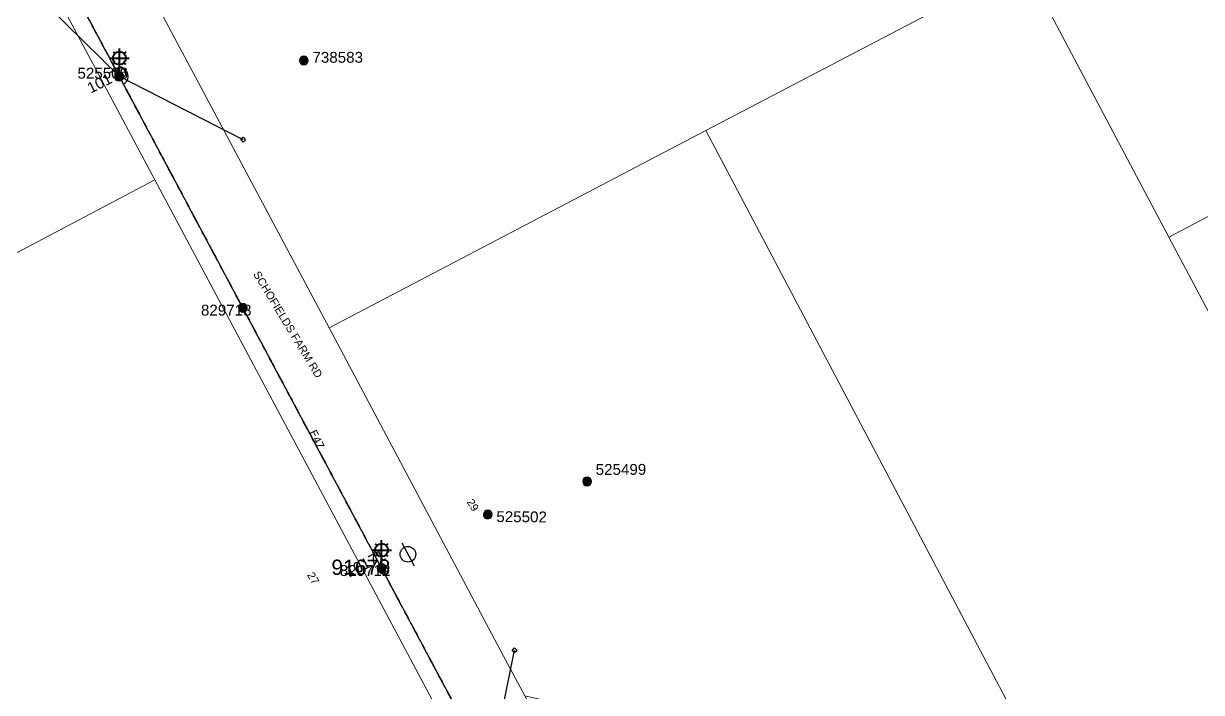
# Model space of a CAD drawing. Header units: metres. Extents: x 301589 to 305563, y 6268713 to 6270518.
# Drawn here: x 303727.4 to 303999, y 6269431.4 to 6269585.6 of the extents above; entities that cross this region are included whole.
import ezdxf
from ezdxf.enums import TextEntityAlignment as Align

# ---------------------------------------------------------------- set-up
doc = ezdxf.new("R2010")
doc.units = ezdxf.units.M
doc.linetypes.add('Cable Exist OH', pattern=[1, 1, 0])
doc.layers.get('0').update_dxf_attribs({"color": 6})
doc.layers.add('Cadastre Land Parcels_SP_EXT', color=7, linetype='Continuous', lineweight=5)
doc.layers.add('Cadastre Roads_SP_EXT', color=9, linetype='Continuous', lineweight=5)
for name, color, linetype in [('Equip_SP_HV_EXT', 7, 'Continuous'), ('Equip_SP_SL_EXT', 7, 'Continuous'), ('Mains_HV_EXT', 1, 'Continuous'), ('Mains_LV_EXT', 5, 'Continuous'), ('Mains_SL_EXT', 3, 'Continuous'), ('Services_SP_EXT', 7, 'Continuous'), ('SupportsOH_SP_TR_HV_LV_SL_EXT', 7, 'Continuous')]:
    doc.layers.add(name, color=color, linetype=linetype)
doc.styles.add('HVSW_LABEL', font='arial.ttf')
doc.styles.add('iecARIAL', font='arial.ttf', dxfattribs={"height": 2})
doc.styles.add('POLE_LABEL', font='arial.ttf')
doc.styles.get("Standard").update_dxf_attribs({"font": 'arial.ttf'})

# ---------------------------------------------------------------- blocks, each defined once
blk = doc.blocks.new('SL_LANTERN_EXT')
at = {"lineweight": 40}
for p, q in [((-1.46, 5.68), (-1.06, 5.28)), ((0, 1.97), (0, 6.47)), ((1.46, 5.68), (1.06, 5.28)), ((-2.25, 4.22), (2.25, 4.22)), ((-1.46, 2.76), (-1.06, 3.16)), ((0, 0), (0, 2.72)), ((1.46, 2.76), (1.06, 3.16))]:
    blk.add_line(p, q, dxfattribs=at)
blk.add_circle((0, 4.22), 1.5, dxfattribs=at)
at = {"style": 'iecARIAL', "flags": 8}
blk.add_attdef('ASSET_NUM', (1.5, 1.5), '', height=2.5, dxfattribs=at)
for tag, p, height, flags in [('OPERATING_VOLTAGE', (0.98, -1.65), 0.2, 9), ('ORIENTATION', (0.98, -1.85), 0.2, 9), ('OWNED_BY', (0.98, -2.05), 0.2, 9), ('STATE', (0.98, -2.25), 0.2, 9), ('CONSTRUCTED_VOLTAGE', (0.98, -0.65), 0.2, 9), ('CONTROL_TYPE', (0.98, -0.85), 0.2, 9), ('LANTERN_PURPOSE', (0.98, -1.05), 0.2, 9), ('LANTERN_TYPE', (0.98, -1.25), 0.2, 9), ('NO_PHASES', (0.98, -1.45), 0.2, 9), ('USAGE', (0.98, -2.45), 0.2, 9), ('CEXIST', (0.98, -2.65), 0.2, 9), ('CNEW', (0.98, -2.85), 0.2, 9), ('LNUMBER', (2.18, -3.25), 2.5, 8), ('CNUMBER', (0.98, -3.05), 0.2, 9), ('CREMOVE', (0.98, -3.25), 0.2, 9), ('CREPLACE', (0.98, -3.45), 0.2, 9), ('LKINGHEIGHT', (0.98, -3.65), 0.2, 9), ('LBRACKET', (0.98, -3.85), 0.2, 9), ('LBRACKETVOCAB', (0.98, -4.05), 0.2, 9), ('LCATEGORY', (0.98, -4.25), 0.2, 9), ('LCHARGE1', (0.98, -4.45), 0.2, 9), ('LCHARGE1PERCENT', (0.98, -4.65), 0.2, 9), ('LCHARGE2', (0.98, -4.85), 0.2, 9), ('LCHARGE2PERCENT', (0.98, -5.05), 0.2, 9), ('LCHARGE3', (0.98, -5.25), 0.2, 9), ('LCHARGE3PERCENT', (0.98, -5.45), 0.2, 9), ('LEXIST', (0.98, -5.65), 0.2, 9), ('LLAMP', (0.98, -5.85), 0.2, 9), ('LLAMPVOCAB', (0.98, -6.05), 0.2, 9), ('LMAST', (0.98, -6.25), 0.2, 9), ('LMASTVOCAB', (0.98, -6.45), 0.2, 9), ('LNEW', (0.98, -6.65), 0.2, 9), ('LANTNUMBER', (0.98, -6.85), 0.2, 9), ('LOUTREACH', (0.98, -7.25), 0.2, 9), ('LOUTREACHVOCAB', (0.98, -7.45), 0.2, 9), ('LRATECODE', (0.98, -7.65), 0.2, 9), ('LREMOVE', (0.98, -7.85), 0.2, 9), ('LREPLACE', (0.98, -8.05), 0.2, 9), ('LTYPE', (0.98, -8.25), 0.2, 9), ('STREETNAME', (0.98, -9.25), 0.2, 9), ('SUBURB', (0.98, -9.45), 0.2, 1), ('LTYPEVOCAB', (0.98, -8.45), 0.2, 9), ('LEGEND', (0.98, -8.65), 0.2, 9), ('LOCATION', (0.98, -8.85), 0.2, 9), ('NOTES', (0.98, -9.05), 0.2, 9)]:
    blk.add_attdef(tag, p, '', height=height, dxfattribs=dict(flags=flags))
blk = doc.blocks.new('CCP_EXT')
blk.add_wipeout([(0, 0.57), (0.57, 0), (0, -0.57), (-0.57, 0)])
blk.add_lwpolyline([(-0.57, 0), (0, 0.57), (0.57, 0), (0, -0.57), (-0.57, 0)])
at = {"flags": 1}
blk.add_attdef('Z', (0, 0), '', height=0.2, dxfattribs=at)
at = {"flags": 9}
for tag, p in [('CCP_TYPE', (0, 0)), ('CONSTRUCTED_VOLTAGE', (0, -0.2)), ('OPERATING_VOLTAGE', (0, -0.6)), ('ORIENTATION', (0, -0.8)), ('OWNED_BY', (0, -1)), ('STATE', (0, -1.8)), ('NO_PHASES', (0, -0.4)), ('USAGE', (0, -1.2)), ('LEGEND', (0, -1.4)), ('LIFE_SUPPORT', (0, -1.6)), ('NOTES', (0, -2))]:
    blk.add_attdef(tag, text='', height=0.2, dxfattribs=at).set_placement(p, align=Align.MIDDLE_LEFT)
blk = doc.blocks.new('POLE_EXT')
blk.add_hatch(color=256).paths.add_polyline_path([(-1, 0, 1), (1, 0, 1)])
blk.add_lwpolyline([(-1, 0, 1), (1, 0, 1)], format="xyb", close=True)
for tag, height, flags, p in [('pNumber', 2.5, 8, (-17.84, 2.07)), ('OWNED_BY', 0.2, 9, (1.35, -0.4)), ('SPECIAL_USE', 0.2, 9, (1.35, -0.8)), ('STATE', 0.2, 9, (1.35, -1)), ('cLV', 0.2, 9, (1.35, -1.4)), ('hDepth', 0.2, 9, (1.35, -1.6)), ('hDia', 0.2, 9, (1.35, -1.8)), ('cHV', 0.2, 9, (1.35, -2)), ('PARENT', 0.2, 9, (1.35, -0.6)), ('USAGE', 0.2, 9, (1.35, -1.2)), ('LBRACKET', 0.2, 9, (1.35, -2.2)), ('LExisting', 0.2, 9, (1.35, -2.4)), ('LANTNUMBER', 0.2, 9, (1.35, -2.6)), ('LOther', 0.2, 9, (1.35, -2.8)), ('cLinedev', 0.2, 9, (1.35, -3.4)), ('pExisting', 0.2, 9, (1.35, -3.8)), ('pFooting', 0.2, 9, (1.35, -4.4)), ('pNew', 0.2, 9, (1.35, -4.6)), ('pRelocate', 0.2, 9, (1.35, -5)), ('pRemove', 0.2, 9, (1.35, -5.2)), ('pReplace', 0.2, 9, (1.35, -5.4)), ('LRemove', 0.2, 9, (1.35, -3)), ('LEGEND', 0.2, 9, (1.35, -3.2)), ('LOCATION', 0.2, 9, (1.35, -3.6)), ('PFNUMBER', 0.2, 9, (1.35, -4)), ('NEWPFNUMBER', 0.2, 9, (1.35, -4.2)), ('pStay', 0.2, 9, (1.35, -5.6)), ('pType', 0.2, 9, (1.35, -5.8)), ('cspan', 0.2, 9, (1.35, -6)), ('STREETNAME', 0.2, 9, (1.35, -6.2)), ('SUBURB', 0.2, 9, (1.35, -6.4)), ('OPERATED_BY', 0.2, 9, (1.36, -7.01)), ('NOTES', 0.2, 9, (1.35, -6.6)), ('MAINTAINED_BY', 0.2, 9, (1.36, -6.81))]:
    blk.add_attdef(tag, text='', height=height, dxfattribs=dict(flags=flags)).set_placement(p, align=Align.MIDDLE_LEFT)
at = {"style": 'POLE_LABEL'}
for tag, height, flags, p in [('ASSET_NUM', 2.5, 8, (2, 2)), ('STRUCTURE_PLANT_NUMBER', 0.2, 9, (1.35, 0.03)), ('STREET_CODE', 0.2, 9, (1.35, -0.2))]:
    blk.add_attdef(tag, text='', height=height, dxfattribs=dict(at, flags=flags)).set_placement(p, align=Align.MIDDLE_LEFT)
at = {"flags": 1}
blk.add_attdef('Z', (1.35, -7.33), '', height=0.2, dxfattribs=at)
blk = doc.blocks.new('HV_ABS_CLOSED_EXT')
blk.add_line((-3, 6.87), (3, 6.87))
blk.add_circle((0, 6.87), 1.8)
at = {"style": 'HVSW_LABEL'}
for tag, height, flags, p in [('ASSET_NUM', 3.5, 8, (2, 2)), ('STREET_CODE', 0.2, 9, (0, -0.2))]:
    blk.add_attdef(tag, text='', height=height, dxfattribs=dict(at, flags=flags)).set_placement(p, align=Align.MIDDLE_LEFT)
at = {"flags": 1}
blk.add_attdef('Z', (0, 0), '', height=0.2, dxfattribs=at)
at = {"flags": 9}
for tag, p in [('ACTUAL_STATUS', (0, -0.4)), ('CONSTRUCTED_VOLTAGE', (0, -0.6)), ('OPERATING_VOLTAGE', (0, -1)), ('ORIENTATION', (0, -1.2)), ('OWNED_BY', (0, -1.4)), ('STATE', (0, -1.6)), ('SWITCH_TYPE', (0, -1.8)), ('STREETNAME', (0, -2.6)), ('SUBURB', (0, -2.8)), ('NO_PHASES', (0, -0.8)), ('USAGE', (0, -2)), ('LEGEND', (0, -2.2)), ('LOCATION', (0, -2.4)), ('NOTES', (0, -3))]:
    blk.add_attdef(tag, text='', height=0.2, dxfattribs=at).set_placement(p, align=Align.MIDDLE_LEFT)

msp = doc.modelspace()

# ---------------------------------------------------------------- linework, layer by layer
at = {"layer": 'Cadastre Land Parcels_SP_EXT', "linetype": 'Continuous'}
for points in [[(304146.696, 6269617.993), (304111.029, 6269686.538), (304094.778, 6269715.131), (303939.734, 6269634.541), (303958.148, 6269599.404), (303991.458, 6269536.35), (304080.055, 6269583.019), (304146.696, 6269617.993)], [(303797.871, 6269515.445), (303884.7, 6269560.94), (303958.148, 6269599.404), (303939.734, 6269634.541), (303913.42, 6269683.886), (303752.963, 6269599.886), (303797.871, 6269515.445)], [(303757.687, 6269549.627), (303713.943, 6269631.646), (303534.845, 6269537.284), (303553.317, 6269503.545), (303572.311, 6269469.123), (303572.388, 6269468.983), (303579.812, 6269455.527), (303676.484, 6269506.689), (303757.687, 6269549.627)], [(303981.163, 6269404.178), (304002.403, 6269420.236), (304035.873, 6269425.965), (304046.863, 6269432.161), (303991.458, 6269536.35), (303958.148, 6269599.404), (303884.7, 6269560.94), (303941.511, 6269453.401), (303969.214, 6269400.962), (303981.163, 6269404.178)], [(304146.931, 6269446.792), (304149.46, 6269452.566), (304080.055, 6269583.019), (303991.458, 6269536.35), (304046.863, 6269432.161), (304072.853, 6269443.955), (304090.984, 6269440.305), (304126.864, 6269439), (304146.931, 6269446.792)], [(303972.248, 6269395.22), (303969.214, 6269400.962), (303941.511, 6269453.401), (303884.7, 6269560.94), (303797.871, 6269515.445), (303838.04, 6269439.918), (303842.974, 6269430.64), (303851.809, 6269428.596), (303865.256, 6269406.256), (303867.997, 6269394.704), (303876.848, 6269380.177), (303880.245, 6269379.963), (303915.018, 6269390.134), (303918.334, 6269382.81), (303936.491, 6269388.201), (303972.248, 6269395.22)], [(303825.298, 6269365.231), (303845.664, 6269367.798), (303849.804, 6269376.824), (303757.687, 6269549.627), (303676.484, 6269506.689), (303707.407, 6269448.863), (303755.375, 6269359.17), (303760.47, 6269359.632), (303765.768, 6269353.254), (303825.298, 6269365.231)]]:
    msp.add_lwpolyline(points, close=True, dxfattribs=at)
at = {"layer": 'Mains_HV_EXT', "linetype": 'Cable Exist OH'}
msp.add_lwpolyline([(303834.988, 6269413.119), (303810.006, 6269459.978)], dxfattribs=at)
at = {"layer": 'Mains_LV_EXT', "linetype": 'Cable Exist OH'}
for points in [[(303728.571, 6269612.725), (303749.528, 6269573.433)], [(303809.991, 6269460.019), (303834.989, 6269413.126)]]:
    msp.add_lwpolyline(points, dxfattribs=at)
at = {"layer": 'Mains_LV_EXT', "linetype": 'Continuous'}
msp.add_lwpolyline([(303750.469, 6269571.667, 1.0137111), (303748.586, 6269575.198)], format="xyb", dxfattribs=at)
at = {"layer": 'Mains_SL_EXT', "linetype": 'Cable Exist OH'}
msp.add_lwpolyline([(303707.676, 6269651.905), (303728.571, 6269612.725), (303749.528, 6269573.433)], dxfattribs=at)
at = {"layer": 'Services_SP_EXT'}
msp.add_lwpolyline([(303733.062, 6269589.63), (303749.528, 6269573.433)], dxfattribs=at)

# ---------------------------------------------------------------- block references
at = {"layer": 'Equip_SP_HV_EXT'}
ref = msp.add_blockref('HV_ABS_CLOSED_EXT', (303809.988, 6269460.025), dxfattribs=dict(at, rotation=298.061454954156))
ref.add_attrib('ASSET_NUM', '91678', dxfattribs={"layer": '0', "height": 3.5, "style": 'HVSW_LABEL'}).set_placement((303811.988, 6269460.275), align=Align.MIDDLE_RIGHT)
at = {"layer": 'Equip_SP_SL_EXT'}
ref = msp.add_blockref('SL_LANTERN_EXT', (303749.528, 6269573.433), dxfattribs=at)
ref.add_attrib('ASSET_NUM', '10170', dxfattribs={"layer": '0', "height": 2.5, "rotation": 26.76877, "style": 'iecARIAL'}).set_placement((303751.028, 6269574.933), align=Align.MIDDLE_RIGHT)
ref = msp.add_blockref('SL_LANTERN_EXT', (303809.991, 6269460.019), dxfattribs=at)
ref.add_attrib('ASSET_NUM', '10171', dxfattribs={"layer": '0', "height": 2.5, "rotation": 26.55278, "style": 'iecARIAL'}).set_placement((303811.491, 6269461.519), align=Align.BOTTOM_RIGHT)
at = {"layer": 'SupportsOH_SP_TR_HV_LV_SL_EXT'}
ref = msp.add_blockref('POLE_EXT', (303792.04, 6269577.086), dxfattribs=at)
ref.add_attrib('ASSET_NUM', '738583', dxfattribs={"layer": '0', "height": 2.5, "style": 'POLE_LABEL'}).set_placement((303794.04, 6269577.836), align=Align.MIDDLE_LEFT)
ref = msp.add_blockref('POLE_EXT', (303749.528, 6269573.433), dxfattribs=at)
ref.add_attrib('ASSET_NUM', '525506', dxfattribs={"layer": '0', "height": 2.5, "rotation": 0.03441, "style": 'POLE_LABEL'}).set_placement((303751.528, 6269574.183), align=Align.MIDDLE_RIGHT)
ref = msp.add_blockref('POLE_EXT', (303777.993, 6269520.047), dxfattribs=at)
ref.add_attrib('ASSET_NUM', '829713', dxfattribs={"layer": '0', "height": 2.5, "rotation": 359.99847, "style": 'POLE_LABEL'}).set_placement((303779.993, 6269520.797), align=Align.TOP_RIGHT)
ref = msp.add_blockref('POLE_EXT', (303857.337, 6269480.068), dxfattribs=at)
ref.add_attrib('ASSET_NUM', '525499', dxfattribs={"layer": '0', "height": 2.5, "rotation": 0.07422, "style": 'POLE_LABEL'}).set_placement((303859.337, 6269480.818), align=Align.BOTTOM_LEFT)
ref = msp.add_blockref('POLE_EXT', (303834.451, 6269472.451), dxfattribs=dict(at, rotation=359.9429770575322))
ref.add_attrib('ASSET_NUM', '525502', dxfattribs={"layer": '0', "height": 2.5, "rotation": 359.54415, "style": 'POLE_LABEL'}).set_placement((303836.451, 6269473.201), align=Align.TOP_LEFT)
ref = msp.add_blockref('POLE_EXT', (303809.991, 6269460.019), dxfattribs=at)
ref.add_attrib('ASSET_NUM', '829712', dxfattribs={"layer": '0', "height": 2.5, "rotation": 0.05354, "style": 'POLE_LABEL'}).set_placement((303811.991, 6269460.769), align=Align.TOP_RIGHT)

# ---------------------------------------------------------------- texts
at = {"layer": 'Cadastre Roads_SP_EXT'}
msp.add_text('SCHOFIELDS FARM RD', height=1.8, rotation=301.17924, dxfattribs=at).set_placement((303780.324, 6269527.844))
at = {"layer": 'Defpoints'}
for s, rotation, p in [('29', 301.18003, (303829.536, 6269475.354)), ('27', 301.24031, (303792.743, 6269458.464))]:
    msp.add_text(s, height=1.8, rotation=rotation, dxfattribs=at).set_placement(p)
at = {"layer": 'Mains_LV_EXT'}
msp.add_text('E47', height=1.8, rotation=296.92692, dxfattribs=at).set_placement((303793.276, 6269491.371))

# ---------------------------------------------------------------- next in the draw order: block references
at = {"layer": 'Services_SP_EXT'}
for p in [(303778.074, 6269558.828), (303840.633, 6269441.108)]:
    msp.add_blockref('CCP_EXT', p, dxfattribs=at)

# ---------------------------------------------------------------- next in the draw order: block references
for p in [(303778.074, 6269558.828), (303840.633, 6269441.108)]:
    msp.add_blockref('CCP_EXT', p, dxfattribs=at)

# ---------------------------------------------------------------- next in the draw order: linework, layer by layer
at = {"layer": 'Cadastre Roads_SP_EXT', "linetype": 'Continuous'}
msp.add_lwpolyline([(303866.161, 6269363.195), (303877.722, 6269365.305), (303842.974, 6269430.64), (303838.04, 6269439.918), (303797.871, 6269515.445), (303752.963, 6269599.886), (303706.071, 6269688.096), (303701.84, 6269696.055), (303684.936, 6269686.035), (303713.943, 6269631.646), (303757.687, 6269549.627), (303849.804, 6269376.824), (303857.874, 6269361.684), (303866.161, 6269363.195)], close=True, dxfattribs=at)
at = {"layer": 'Mains_HV_EXT', "linetype": 'Cable Exist OH'}
msp.add_lwpolyline([(303810.006, 6269459.978), (303728.571, 6269612.725)], dxfattribs=at)
at = {"layer": 'Mains_LV_EXT', "linetype": 'Cable Exist OH'}
msp.add_lwpolyline([(303749.528, 6269573.433), (303777.993, 6269520.047), (303809.991, 6269460.019)], dxfattribs=at)
at = {"layer": 'Mains_SL_EXT', "linetype": 'Cable Exist OH'}
msp.add_lwpolyline([(303749.528, 6269573.433), (303777.993, 6269520.047), (303809.991, 6269460.019)], dxfattribs=at)
at = {"layer": 'Services_SP_EXT'}
for points in [[(303778.074, 6269558.828), (303749.528, 6269573.433)], [(303834.922, 6269413.119), (303840.633, 6269441.108)]]:
    msp.add_lwpolyline(points, dxfattribs=at)

doc.saveas('drawing.dxf')
